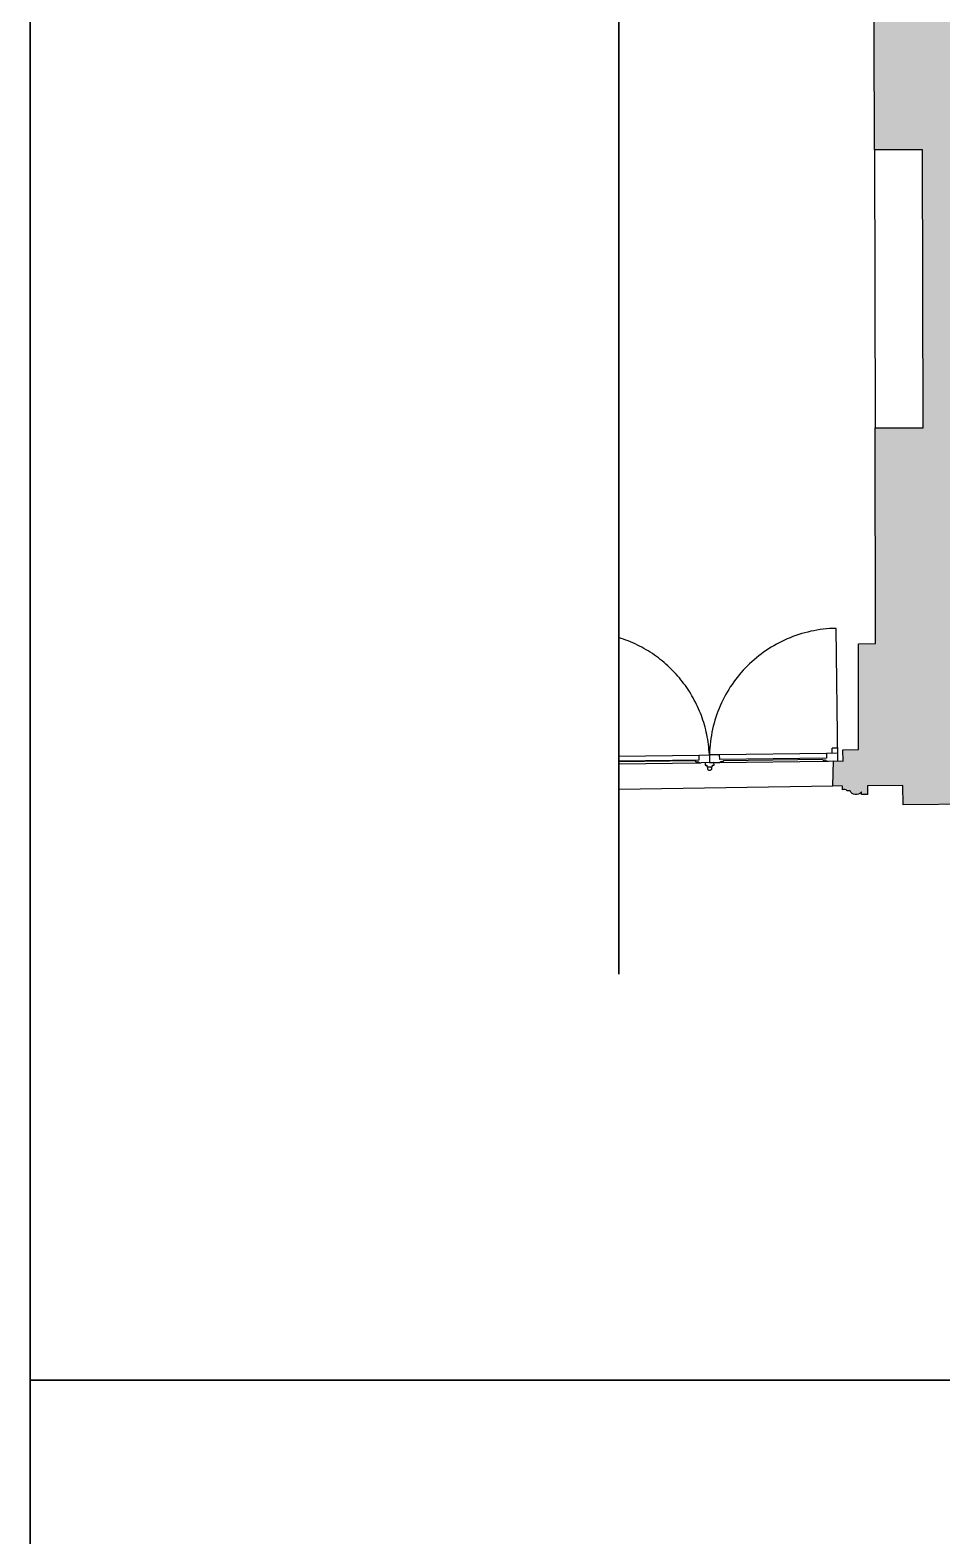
# Model space of a CAD drawing. Header units: centimetres. Extents: x -172755 to -168367, y -82915 to -78980.
# Drawn here: x -170347 to -169873, y -80510 to -79728 of the extents above; entities that cross this region are included whole.
import ezdxf

# ---------------------------------------------------------------- set-up
doc = ezdxf.new("R2010")
doc.units = ezdxf.units.CM
doc.header["$LTSCALE"] = 50
doc.linetypes.add('GF$0$DASHDOT', pattern=[1, 0.5, -0.25, 0, -0.25])
doc.linetypes.add('GF$0$HIDDEN', pattern=[0.375, 0.25, -0.125])
doc.layers.get('0').update_dxf_attribs({"color": 161, "lineweight": 35})
for name, color, linetype in [('GF$0$DOORS', 4, 'Continuous'), ('GF$0$WALL_PROJECTION', 253, 'GF$0$HIDDEN'), ('GF$0$WALL_SECTION', 1, 'Continuous')]:
    doc.layers.add(name, color=color, linetype=linetype)
doc.layers.add('gp_notlar', color=6, linetype='Continuous', lineweight=35)
doc.layers.add('HATCH DOSEME', color=8, linetype='Continuous', lineweight=20)

# ---------------------------------------------------------------- blocks, each defined once
blk = doc.blocks.new('ghg')
at = {"layer": 'HATCH DOSEME'}
h = blk.add_hatch(dxfattribs=at)
h.set_pattern_fill('ANSI33', color=252, scale=2, angle=-1.272221872585407e-14, style=0)
h.set_pattern_definition([(44.99999999999999, (13808.46758503194, 1662.454741201469), (-8.98025612106915, 8.980256121069155), []), (44.99999999999999, (13817.44784503194, 1662.454741201469), (-8.98025612106915, 8.980256121069155), [6.35, -3.175])])
h.paths.add_polyline_path([(-173688.5879303402, -79435.96611976327), (-173703.4091638512, -79435.96611976327), (-173703.4091638512, -79450.96611976327), (-173688.5879303402, -79450.96611976327)], flags=17)
edge = h.paths.add_edge_path()
edge.add_line((-173598.2079647469, -79362.99908975716), (-173447.702216806, -79362.7600848123))
edge.add_line((-173447.702216806, -79362.7600848123), (-173447.5879303402, -79429.16996407247))
edge.add_line((-173447.5879303402, -79429.16996407247), (-173608.5879303402, -79429.17041971072))
edge.add_line((-173608.5879303402, -79429.17041971072), (-173608.5879303402, -79654.17041971072))
edge.add_line((-173608.5879303402, -79654.17041971072), (-173688.5879303402, -79654.17054704715))
edge.add_line((-173688.5879303402, -79654.17054704715), (-173688.5879303402, -79435.96611976327))
edge.add_line((-173688.5879303402, -79435.96611976327), (-174228.4065829249, -79435.96611976327))
edge.add_line((-174228.4065829249, -79435.96611976327), (-174228.4065829249, -80119.94974960892))
edge.add_line((-174228.4065829249, -80119.94974960892), (-174244.3487921672, -80120.12580674242))
edge.add_line((-174244.3487921672, -80120.12580674242), (-174244.2691667718, -80130.09952669806))
edge.add_line((-174244.2691667718, -80130.09952669806), (-174281.2678291942, -80130.39490626956))
edge.add_line((-174281.2678291942, -80130.39490626956), (-174281.3476618529, -80120.39522493731))
edge.add_line((-174281.3476618529, -80120.39522493731), (-174299.8471805179, -80120.52993406799))
edge.add_line((-174299.8471805179, -80120.52993406799), (-174299.8142768269, -80125.04857640676))
edge.add_line((-174299.8142768269, -80125.04857640676), (-174302.8434514917, -80125.07063414397))
edge.add_line((-174302.8434514917, -80125.07063414397), (-174302.8461954221, -80123.909266567))
edge.add_arc((-174302.9800019609, -80123.8781811137), 0.1373699212172524, 346.9212476809277, 501.7138813184878)
edge.add_arc((-174305.7528796569, -80121.68938485938), 3.395289099896974, 204.2670582454274, 321.7138813088916, ccw=False)
edge.add_line((-174308.8481600711, -80123.08481569937), (-174310.3481558828, -80123.0883596963))
edge.add_arc((-174311.8325819716, -80124.15452292413), 1.82762820109255, 35.6871401953958, 123.1606237353725)
edge.add_line((-174312.8322727241, -80122.62454147301), (-174312.8468358659, -80120.62459449147))
edge.add_line((-174312.8468358659, -80120.62459449147), (-174317.845146523, -80120.49463074854))
edge.add_line((-174317.845146523, -80120.49463074854), (-174317.5072407914, -80107.49902303991))
edge.add_line((-174317.5072407914, -80107.49902303991), (-174312.5089301343, -80107.62898678285))
edge.add_line((-174312.5089301343, -80107.62898678285), (-174312.523893377, -80101.69121598604))
edge.add_line((-174312.523893377, -80101.69121598604), (-174304.398836247, -80101.6707407596))
edge.add_line((-174304.398836247, -80101.6707407596), (-174304.5376708231, -80046.57787685744))
edge.add_line((-174304.5376708231, -80046.57787685744), (-174295.5376994, -80046.55519683812))
edge.add_line((-174295.5376994, -80046.55519683812), (-174295.8202091829, -79934.4485916349))
edge.add_line((-174295.8202091829, -79934.4485916349), (-174270.8202885631, -79934.38559158114))
edge.add_line((-174270.8202885631, -79934.38559158114), (-174271.1846808736, -79789.78605071707))
edge.add_line((-174271.1846808736, -79789.78605071707), (-174296.1846014934, -79789.84905077076))
edge.add_line((-174296.1846014934, -79789.84905077076), (-174297.330012174, -79362.97416599648))
edge.add_line((-174297.330012174, -79362.97416599648), (-174003.4878406679, -79361.78540678202))
edge.add_line((-174003.4878406679, -79361.78540678202), (-173902.251681302, -79361.98159570627))
edge.add_line((-173902.251681302, -79361.98159570627), (-173598.2079647469, -79362.99908975716))
at = {"linetype": 'GF$0$DASHDOT', "ltscale": 50}
blk.add_lwpolyline([(-174429.1386254153, -79237.97990945578), (-174429.1386254153, -80218.42576215301)], dxfattribs=at)
at = {"layer": 'GF$0$DOORS'}
for p, q in [((-174429.1386254153, -80105.06647760935), (-174387.2872112754, -80104.50365663716)), ((-174387.2872112754, -80104.50365663716), (-174381.9876904649, -80104.4323882818)), ((-174387.2535941267, -80107.0034306044), (-174387.2872112754, -80104.50365663716)), ((-174376.6881696543, -80104.36111992646), (-174381.9876904649, -80104.4323882818)), ((-174381.9876904649, -80104.4323882818), (-174381.9339030269, -80108.4320266294)), ((-174381.9876904649, -80104.4323882818), (-174381.9339030269, -80108.4320266294)), ((-174321.1048415337, -80103.61363113992), (-174376.6881696543, -80104.36111992646)), ((-174376.6545525056, -80106.8608938937), (-174376.6881696543, -80104.36111992646)), ((-174321.071224385, -80106.11340510714), (-174376.6545525056, -80106.8608938937)), ((-174374.648009902, -80107.33395496814), (-174323.1526661768, -80106.6414417039)), ((-174315.1937300601, -80103.53413806722), (-174321.1048415337, -80103.61363113992)), ((-174321.1048415337, -80103.61363113992), (-174321.071224385, -80106.11340510714)), ((-174315.2299550329, -80100.84044608778), (-174318.1393073981, -80100.8795712777)), ((-174318.1030803704, -80103.57341606027), (-174318.1393073981, -80100.8795712777)), ((-174315.1399426221, -80107.53377641481), (-174315.1937300601, -80103.53413806722)), ((-174429.1386254153, -80107.56670366254), (-174387.2535941267, -80107.0034306044)), ((-174389.2466898707, -80107.53027911684), (-174429.1386254153, -80108.06674887317)), ((-174429.1386254153, -80109.07859730709), (-174387.1432737056, -80108.51384065162)), ((-174381.9339030269, -80108.4320266294), (-174386.2335142505, -80108.48984812523)), ((-174381.9339030269, -80108.4320266294), (-174377.6342918032, -80108.37420513354)), ((-174376.72421616, -80108.37372438033), (-174321.155543074, -80107.57818291326)), ((-174320.1394905566, -80107.6010107123), (-174315.1399426221, -80107.53377641481))]:
    blk.add_line(p, q, dxfattribs=at)
blk.add_lwpolyline([(-174384.2336950767, -80108.46295440623), (-174384.2162141594, -80109.76283686921), (-174383.4162864898, -80109.75207938161), (-174383.4055290023, -80110.55200705113), (-174380.4058002416, -80110.51166647262), (-174380.4165577292, -80109.7117388031), (-174379.6166300596, -80109.7009813155), (-174379.634110977, -80108.40109885254), (-174384.2336950767, -80108.46295440623)], dxfattribs=at)
blk.add_circle((-174381.8922177624, -80111.53174634877), 1, dxfattribs=at)
for centre, radius, start, end in [((-174322.5559905818, -80106.5825533108), 0.5995745228706941, 185.6365049268901, 235.4818338736137), ((-174388.6500142757, -80107.47139072373), 0.5995745228769204, 185.6365049268901, 235.4818338717649), ((-174388.0957078616, -80104.20616813541), 3.864096106880877, 256.6218015423026, 269.019613212637), ((-174388.2251292721, -80110.39063399156), 2.321798624966147, 74.29789381572328, 88.43757928398814), ((-174387.9110120065, -80108.80527959889), 0.7217951815057232, 36.03021107382938, 64.19145338936595), ((-174387.147447877, -80108.32586700916), 0.1880199828864768, 196.9593626974293, 271.2721097627637), ((-174386.7802891468, -80105.01732186213), 3.515309578854244, 264.0731764144521, 278.9481759469561), ((-174377.1810953424, -80104.88823118027), 3.515309578828271, 262.5927670875881, 277.4677666206832), ((-174376.7250983514, -80108.18570646709), 0.1880199828865405, 270.2688332684185, 344.5815803365274), ((-174375.9489183325, -80108.64441246145), 0.7217951815141237, 117.3494896442347, 145.5107319601271), ((-174375.5922824423, -80110.2207465151), 2.321798624966466, 93.10336375082134, 107.2430492192079), ((-174375.8879652984, -80104.04199749317), 3.864096106880433, 272.5213298219712, 284.9191414928346), ((-174375.2460533023, -80107.29113324615), 0.5995745228769204, 306.0591091629643, 355.9044381083638), ((-174322.0016841677, -80103.31733072248), 3.864096106881484, 256.6218015423026, 269.019613212637), ((-174322.1311055782, -80109.50179657862), 2.321798624966555, 74.29789381572328, 88.43757928398814), ((-174321.8169883126, -80107.91644218596), 0.721795181503999, 36.03021107382938, 64.19145338936595), ((-174320.9933053825, -80107.35393069011), 0.2767853466698684, 209.8925945683044, 258.3388778929178), ((-174320.6862654529, -80104.1284844492), 3.515309578854339, 264.0731764144521, 278.9481759469561)]:
    blk.add_arc(centre, radius, start, end, dxfattribs=at)
at = {"layer": 'GF$0$WALL_PROJECTION', "ltscale": 40}
for p, q in [((-174315.1422295434, -80107.36372075553), (-174316.1512402077, -80038.62501588908)), ((-174429.1386254153, -80122.18073848575), (-174317.845146523, -80120.49463074854))]:
    blk.add_line(p, q, dxfattribs=at)
blk.add_lwpolyline([(-174296.1846014934, -79789.84905077076), (-174295.8202114969, -79934.44767336841)], dxfattribs=at)
for centre, radius, start, end in [((-174449.000893808, -80107.454927004), 67.03747522010218, 2.83170223057747, 72.76532971832172), ((-174314.9233141036, -80105.65584057744), 67.04207082808712, 91.04947410826573, 178.7052287043415)]:
    blk.add_arc(centre, radius, start, end, dxfattribs=at)
at = {"layer": 'GF$0$WALL_SECTION'}
for points in [[(-174244.2691667718, -80130.09952669806), (-174281.2678291942, -80130.39490626956), (-174281.3476618529, -80120.39522493731), (-174299.8471805179, -80120.52993406799), (-174299.8142768269, -80125.04857640676), (-174302.8434514917, -80125.07063414397), (-174302.8461954221, -80123.909266567, 0.8010983000105235), (-174303.087827253, -80123.79306823776, -0.5625908083122131), (-174308.8481600711, -80123.08481569937), (-174310.3481558828, -80123.0883596963, 0.4013563230518064), (-174312.8322727241, -80122.62454147301), (-174312.8468358659, -80120.62459449147), (-174317.845146523, -80120.49463074854), (-174317.5072407914, -80107.49902303991), (-174312.5089301343, -80107.62898678285), (-174312.523893377, -80101.69121598604), (-174304.398836247, -80101.6707407596), (-174304.5376708231, -80046.57787685744), (-174295.5376994, -80046.55519683812), (-174295.8202091829, -79934.4485916349), (-174270.8202885631, -79934.38559158114), (-174271.1846808736, -79789.78605071707), (-174296.1846014934, -79789.84905077076), (-174297.330012174, -79362.97416599648)], [(-174302.59354872, -80125.12451802501, 0.801098300008353), (-174302.8351851616, -80125.00689755457)]]:
    blk.add_lwpolyline(points, format="xyb", dxfattribs=at)

msp = doc.modelspace()

# ---------------------------------------------------------------- linework, layer by layer
for points in [[(-170347.2976085911, -78979.58674170818), (-168367.4168233477, -78979.58674170819), (-168367.4168233477, -80429.49609518232), (-170347.2976085911, -80429.49609518232)], [(-170347.2976085911, -80429.49609518232), (-168367.4168233477, -80429.49609518232), (-168367.4168233477, -81603.18662958304), (-170347.2976085911, -81603.18662958304)]]:
    msp.add_lwpolyline(points, close=True)

# ---------------------------------------------------------------- block references
at = {"layer": 'gp_notlar', "color": 1}
msp.add_blockref('ghg', (4388.081022234372, -1.455191522836685e-11), dxfattribs=at)

doc.saveas('drawing.dxf')
